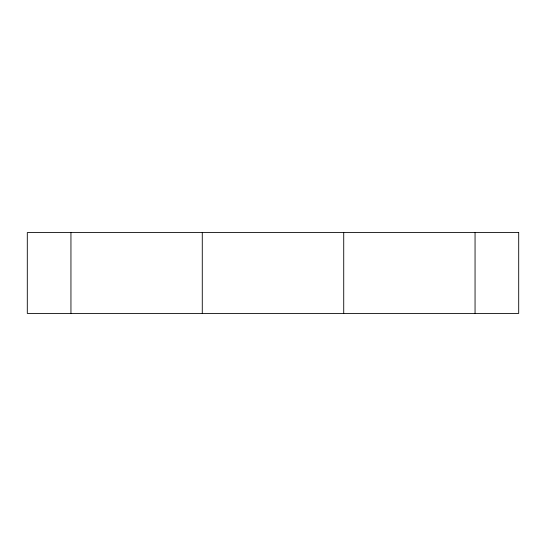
<?xml version="1.0" encoding="UTF-8"?>
<svg xmlns="http://www.w3.org/2000/svg" width="546" height="546" viewBox="0 0 546 546"><rect width="100%" height="100%" fill="white"/><g stroke="black" fill="none" stroke-linecap="round" stroke-linejoin="round"><path stroke-width="0.82" d="M475.054 232.589L475.054 313.411M343.721 232.589L343.721 313.411M202.279 232.589L202.279 313.411M70.946 232.589L70.946 313.411M518.7 232.589L27.3 232.589L27.3 313.411L518.7 313.411L518.7 232.589"/></g></svg>
